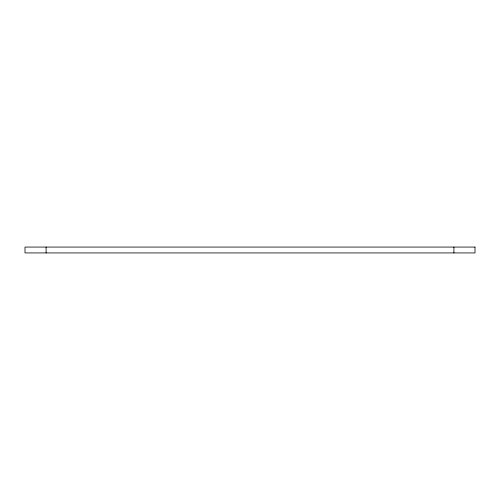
<?xml version="1.0" encoding="UTF-8"?>
<svg xmlns="http://www.w3.org/2000/svg" width="500" height="500" viewBox="0 0 500 500"><rect width="100%" height="100%" fill="white"/><g stroke="black" fill="none" stroke-linecap="round" stroke-linejoin="round"><path stroke-width="0.75" d="M453.906 247.069L453.906 252.931M46.094 247.069L46.094 252.931M475 247.069L25 247.069L25 252.931L475 252.931L475 247.069"/></g></svg>
